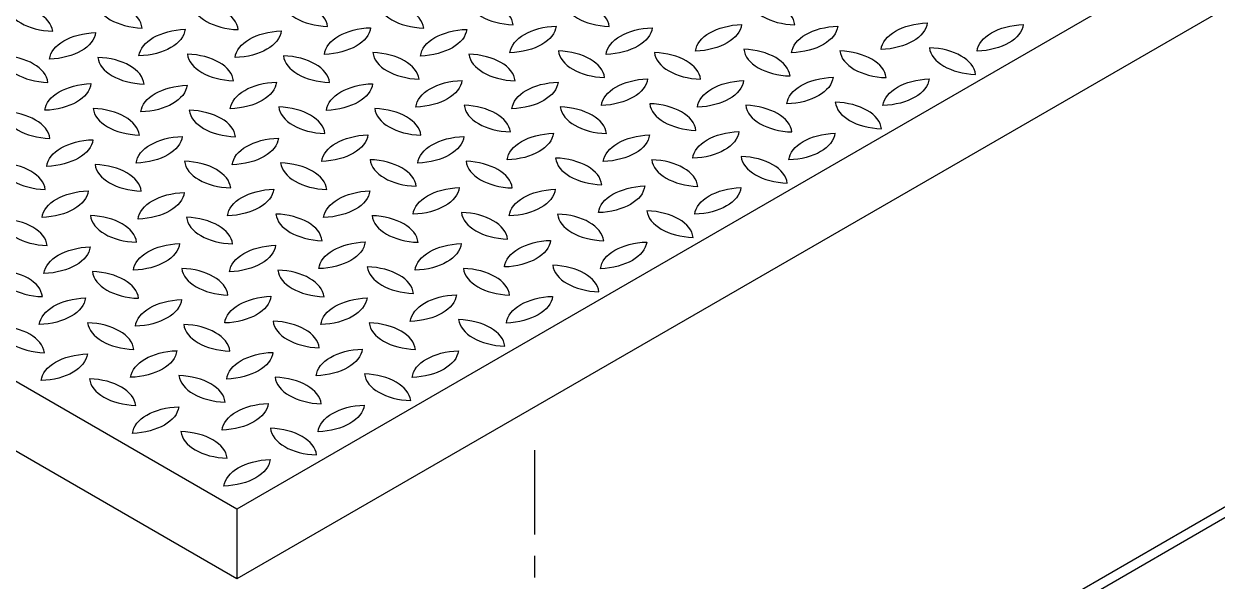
# Model space of a CAD drawing. Extents: x -30 to 91, y -49 to 106.
# Drawn here: x 7.55 to 35.31, y 41.43 to 54.39 of the extents above; entities that cross this region are included whole.
import ezdxf

# ---------------------------------------------------------------- set-up
doc = ezdxf.new("R2010")
doc.units = 0
doc.header["$LTSCALE"] = 2
doc.header["$MEASUREMENT"] = 0
doc.linetypes.add('CENTER', pattern=[2, 1.25, -0.25, 0.25, -0.25])
doc.layers.add('OBJECTS', color=3, linetype='CONTINUOUS')

msp = doc.modelspace()

# ---------------------------------------------------------------- linework, layer by layer
at = {"layer": 'OBJECTS', "color": 7}
for p, q in [((12.504, 43.103), (-17.374, 60.353)), ((42.382, 60.353), (12.504, 43.103)), ((12.504, 41.478), (-17.374, 58.728)), ((42.382, 58.728), (12.504, 41.478)), ((12.504, 29.89), (43.031, 47.515)), ((12.937, 29.89), (43.031, 47.265)), ((12.504, 43.103), (12.504, 41.478))]:
    msp.add_line(p, q, dxfattribs=at)
at = {"layer": 'OBJECTS', "color": 7, "linetype": 'CENTER'}
msp.add_line((19.432, 6.515), (19.432, 44.478), dxfattribs=at)
at = {"layer": 'OBJECTS', "color": 7}
for centre, start_param, end_param in [((17.784, 54.326), 3.204257, 4.649725), ((19.002, 55.029), 0.062664, 1.508132), ((24.335, 54.324), 3.204257, 4.649725), ((25.553, 55.027), 0.062664, 1.508132), ((7.072, 54.175), 3.204257, 4.649725), ((8.29, 54.878), 0.062664, 1.508132), ((9.152, 54.251), 3.204257, 4.649725), ((10.37, 54.954), 0.062664, 1.508132), ((11.388, 54.213), 3.204257, 4.649725), ((12.606, 54.916), 0.062664, 1.508132), ((13.468, 54.288), 3.204257, 4.649725), ((14.686, 54.991), 0.062664, 1.508132), ((15.703, 54.25), 3.204257, 4.649725), ((16.921, 54.953), 0.062664, 1.508132), ((20.019, 54.287), 3.204257, 4.649725), ((21.237, 54.99), 0.062664, 1.508132), ((6.962, 52.987), 3.204257, 4.649725), ((8.18, 53.69), 0.062664, 1.508132), ((9.198, 52.948), 3.204257, 4.649725), ((10.415, 53.651), 0.062664, 1.508132), ((11.278, 53.024), 3.204257, 4.649725), ((12.496, 53.727), 0.062664, 1.508132), ((13.513, 52.985), 3.204257, 4.649725), ((14.731, 53.689), 0.062664, 1.508132), ((15.594, 53.061), 3.204257, 4.649725), ((16.812, 53.764), 0.062664, 1.508132), ((17.829, 53.023), 3.204257, 4.649725), ((19.047, 53.726), 0.062664, 1.508132), ((19.91, 53.098), 3.204257, 4.649725), ((21.127, 53.802), 0.062664, 1.508132), ((22.145, 53.06), 3.204257, 4.649725), ((23.363, 53.763), 0.062664, 1.508132), ((24.225, 53.136), 3.204257, 4.649725), ((25.443, 53.839), 0.062664, 1.508132), ((26.461, 53.097), 3.204257, 4.649725), ((27.678, 53.8), 0.062664, 1.508132), ((28.541, 53.173), 3.204257, 4.649725), ((29.759, 53.876), 0.062664, 1.508132), ((17.719, 51.834), 3.204257, 4.649725), ((18.937, 52.537), 0.062664, 1.508132), ((22.035, 51.871), 3.204257, 4.649725), ((23.253, 52.574), 0.062664, 1.508132), ((24.27, 51.833), 3.204257, 4.649725), ((25.488, 52.536), 0.062664, 1.508132), ((26.351, 51.908), 3.204257, 4.649725), ((27.569, 52.612), 0.062664, 1.508132), ((7.007, 51.684), 3.204257, 4.649725), ((8.225, 52.387), 0.062664, 1.508132), ((9.088, 51.759), 3.204257, 4.649725), ((10.306, 52.463), 0.062664, 1.508132), ((11.323, 51.721), 3.204257, 4.649725), ((12.541, 52.424), 0.062664, 1.508132), ((13.404, 51.797), 3.204257, 4.649725), ((14.622, 52.5), 0.062664, 1.508132), ((15.639, 51.758), 3.204257, 4.649725), ((16.857, 52.461), 0.062664, 1.508132), ((19.955, 51.795), 3.204257, 4.649725), ((21.173, 52.499), 0.062664, 1.508132), ((8.116, 51.198), 0.062664, 1.508132), ((6.898, 50.495), 3.204257, 4.649725), ((9.133, 50.456), 3.204257, 4.649725), ((10.351, 51.16), 0.062664, 1.508132), ((11.214, 50.532), 3.204257, 4.649725), ((12.431, 51.235), 0.062664, 1.508132), ((13.449, 50.494), 3.204257, 4.649725), ((14.667, 51.197), 0.062664, 1.508132), ((15.529, 50.569), 3.204257, 4.649725), ((16.747, 51.273), 0.062664, 1.508132), ((17.765, 50.531), 3.204257, 4.649725), ((18.982, 51.234), 0.062664, 1.508132), ((19.845, 50.607), 3.204257, 4.649725), ((21.063, 51.31), 0.062664, 1.508132), ((22.08, 50.568), 3.204257, 4.649725), ((23.298, 51.271), 0.062664, 1.508132), ((24.161, 50.644), 3.204257, 4.649725), ((25.379, 51.347), 0.062664, 1.508132), ((17.655, 49.342), 3.204257, 4.649725), ((18.873, 50.045), 0.062664, 1.508132), ((21.971, 49.379), 3.204257, 4.649725), ((23.188, 50.083), 0.062664, 1.508132), ((8.161, 49.895), 0.062664, 1.508132), ((6.943, 49.192), 3.204257, 4.649725), ((10.241, 49.971), 0.062664, 1.508132), ((9.023, 49.268), 3.204257, 4.649725), ((11.259, 49.229), 3.204257, 4.649725), ((12.477, 49.932), 0.062664, 1.508132), ((13.339, 49.305), 3.204257, 4.649725), ((14.557, 50.008), 0.062664, 1.508132), ((15.574, 49.266), 3.204257, 4.649725), ((16.792, 49.97), 0.062664, 1.508132), ((19.89, 49.304), 3.204257, 4.649725), ((21.108, 50.007), 0.062664, 1.508132), ((6.833, 48.003), 3.204257, 4.649725), ((8.051, 48.706), 0.062664, 1.508132), ((10.286, 48.668), 0.062664, 1.508132), ((9.069, 47.965), 3.204257, 4.649725), ((12.367, 48.744), 0.062664, 1.508132), ((11.149, 48.04), 3.204257, 4.649725), ((13.384, 48.002), 3.204257, 4.649725), ((14.602, 48.705), 0.062664, 1.508132), ((15.465, 48.078), 3.204257, 4.649725), ((16.683, 48.781), 0.062664, 1.508132), ((17.7, 48.039), 3.204257, 4.649725), ((18.918, 48.742), 0.062664, 1.508132), ((19.78, 48.115), 3.204257, 4.649725), ((20.998, 48.818), 0.062664, 1.508132), ((14.492, 47.516), 0.062664, 1.508132), ((13.275, 46.813), 3.204257, 4.649725), ((17.59, 46.851), 3.204257, 4.649725), ((18.808, 47.554), 0.062664, 1.508132), ((6.878, 46.7), 3.204257, 4.649725), ((8.096, 47.403), 0.062664, 1.508132), ((8.959, 46.776), 3.204257, 4.649725), ((10.177, 47.479), 0.062664, 1.508132), ((12.412, 47.441), 0.062664, 1.508132), ((11.194, 46.738), 3.204257, 4.649725), ((15.51, 46.775), 3.204257, 4.649725), ((16.728, 47.478), 0.062664, 1.508132), ((9.004, 45.473), 3.204257, 4.649725), ((10.222, 46.176), 0.062664, 1.508132), ((11.084, 45.549), 3.204257, 4.649725), ((12.302, 46.252), 0.062664, 1.508132), ((14.538, 46.213), 0.062664, 1.508132), ((13.32, 45.51), 3.204257, 4.649725), ((16.618, 46.289), 0.062664, 1.508132), ((15.4, 45.586), 3.204257, 4.649725), ((13.21, 44.322), 3.204257, 4.649725), ((14.428, 45.025), 0.062664, 1.508132), ((11.13, 44.246), 3.204257, 4.649725), ((12.347, 44.949), 0.062664, 1.508132)]:
    msp.add_ellipse(centre, major_axis=(-1.148, 0), ratio=0.57735, start_param=start_param, end_param=end_param, dxfattribs=at)
at = {"layer": 'OBJECTS', "color": 7, "extrusion": (0, 0, -1)}
for centre, start_param, end_param in [((27.416, 54.454), 0.062664, 1.508132), ((28.634, 53.75), 3.204257, 4.649725), ((9.29, 53.526), 3.204257, 4.649725), ((8.072, 54.229), 0.062664, 1.508132), ((10.153, 54.305), 0.062664, 1.508132), ((11.371, 53.601), 3.204257, 4.649725), ((13.606, 53.563), 3.204257, 4.649725), ((12.388, 54.266), 0.062664, 1.508132), ((14.469, 54.342), 0.062664, 1.508132), ((15.686, 53.639), 3.204257, 4.649725), ((17.922, 53.6), 3.204257, 4.649725), ((16.704, 54.303), 0.062664, 1.508132), ((18.784, 54.379), 0.062664, 1.508132), ((20.002, 53.676), 3.204257, 4.649725), ((22.237, 53.637), 3.204257, 4.649725), ((21.02, 54.341), 0.062664, 1.508132), ((23.1, 54.416), 0.062664, 1.508132), ((24.318, 53.713), 3.204257, 4.649725), ((26.553, 53.675), 3.204257, 4.649725), ((25.335, 54.378), 0.062664, 1.508132), ((30.869, 53.712), 3.204257, 4.649725), ((29.651, 54.415), 0.062664, 1.508132), ((12.278, 53.077), 0.062664, 1.508132), ((13.496, 52.374), 3.204257, 4.649725), ((16.594, 53.115), 0.062664, 1.508132), ((17.812, 52.412), 3.204257, 4.649725), ((20.047, 52.373), 3.204257, 4.649725), ((18.829, 53.076), 0.062664, 1.508132), ((20.91, 53.152), 0.062664, 1.508132), ((22.128, 52.449), 3.204257, 4.649725), ((24.363, 52.41), 3.204257, 4.649725), ((23.145, 53.113), 0.062664, 1.508132), ((25.226, 53.189), 0.062664, 1.508132), ((26.444, 52.486), 3.204257, 4.649725), ((28.679, 52.448), 3.204257, 4.649725), ((27.461, 53.151), 0.062664, 1.508132), ((7.963, 53.04), 0.062664, 1.508132), ((9.181, 52.337), 3.204257, 4.649725), ((11.416, 52.299), 3.204257, 4.649725), ((10.198, 53.002), 0.062664, 1.508132), ((15.732, 52.336), 3.204257, 4.649725), ((14.514, 53.039), 0.062664, 1.508132), ((9.226, 51.034), 3.204257, 4.649725), ((8.008, 51.737), 0.062664, 1.508132), ((10.088, 51.813), 0.062664, 1.508132), ((11.306, 51.11), 3.204257, 4.649725), ((13.541, 51.071), 3.204257, 4.649725), ((12.324, 51.774), 0.062664, 1.508132), ((14.404, 51.85), 0.062664, 1.508132), ((15.622, 51.147), 3.204257, 4.649725), ((17.857, 51.109), 3.204257, 4.649725), ((16.639, 51.812), 0.062664, 1.508132), ((18.72, 51.887), 0.062664, 1.508132), ((19.938, 51.184), 3.204257, 4.649725), ((22.173, 51.146), 3.204257, 4.649725), ((20.955, 51.849), 0.062664, 1.508132), ((23.036, 51.925), 0.062664, 1.508132), ((24.253, 51.222), 3.204257, 4.649725), ((26.489, 51.183), 3.204257, 4.649725), ((25.271, 51.886), 0.062664, 1.508132), ((12.214, 50.586), 0.062664, 1.508132), ((13.432, 49.883), 3.204257, 4.649725), ((16.53, 50.623), 0.062664, 1.508132), ((17.748, 49.92), 3.204257, 4.649725), ((19.983, 49.881), 3.204257, 4.649725), ((18.765, 50.584), 0.062664, 1.508132), ((20.845, 50.66), 0.062664, 1.508132), ((22.063, 49.957), 3.204257, 4.649725), ((24.299, 49.919), 3.204257, 4.649725), ((23.081, 50.622), 0.062664, 1.508132), ((9.116, 49.845), 3.204257, 4.649725), ((7.898, 50.548), 0.062664, 1.508132), ((11.351, 49.807), 3.204257, 4.649725), ((10.133, 50.51), 0.062664, 1.508132), ((15.667, 49.844), 3.204257, 4.649725), ((14.449, 50.547), 0.062664, 1.508132), ((7.943, 49.245), 0.062664, 1.508132), ((9.161, 48.542), 3.204257, 4.649725), ((11.242, 48.618), 3.204257, 4.649725), ((10.024, 49.321), 0.062664, 1.508132), ((13.477, 48.58), 3.204257, 4.649725), ((12.259, 49.283), 0.062664, 1.508132), ((14.34, 49.358), 0.062664, 1.508132), ((15.557, 48.655), 3.204257, 4.649725), ((17.793, 48.617), 3.204257, 4.649725), ((16.575, 49.32), 0.062664, 1.508132), ((18.655, 49.396), 0.062664, 1.508132), ((19.873, 48.693), 3.204257, 4.649725), ((22.108, 48.654), 3.204257, 4.649725), ((20.891, 49.357), 0.062664, 1.508132), ((13.367, 47.391), 3.204257, 4.649725), ((12.149, 48.094), 0.062664, 1.508132), ((16.465, 48.131), 0.062664, 1.508132), ((17.683, 47.428), 3.204257, 4.649725), ((19.918, 47.39), 3.204257, 4.649725), ((18.7, 48.093), 0.062664, 1.508132), ((7.834, 48.057), 0.062664, 1.508132), ((9.052, 47.354), 3.204257, 4.649725), ((10.069, 48.018), 0.062664, 1.508132), ((11.287, 47.315), 3.204257, 4.649725), ((15.603, 47.352), 3.204257, 4.649725), ((14.385, 48.056), 0.062664, 1.508132), ((9.097, 46.051), 3.204257, 4.649725), ((7.879, 46.754), 0.062664, 1.508132), ((9.959, 46.83), 0.062664, 1.508132), ((11.177, 46.126), 3.204257, 4.649725), ((12.195, 46.791), 0.062664, 1.508132), ((13.412, 46.088), 3.204257, 4.649725), ((15.493, 46.164), 3.204257, 4.649725), ((14.275, 46.867), 0.062664, 1.508132), ((17.728, 46.125), 3.204257, 4.649725), ((16.51, 46.828), 0.062664, 1.508132), ((12.085, 45.602), 0.062664, 1.508132), ((13.303, 44.899), 3.204257, 4.649725), ((11.222, 44.823), 3.204257, 4.649725), ((10.004, 45.527), 0.062664, 1.508132), ((14.32, 45.564), 0.062664, 1.508132), ((15.538, 44.861), 3.204257, 4.649725), ((13.348, 43.596), 3.204257, 4.649725), ((12.13, 44.299), 0.062664, 1.508132)]:
    msp.add_ellipse(centre, major_axis=(1.148, 0), ratio=0.57735, start_param=start_param, end_param=end_param, dxfattribs=at)

doc.saveas('drawing.dxf')
